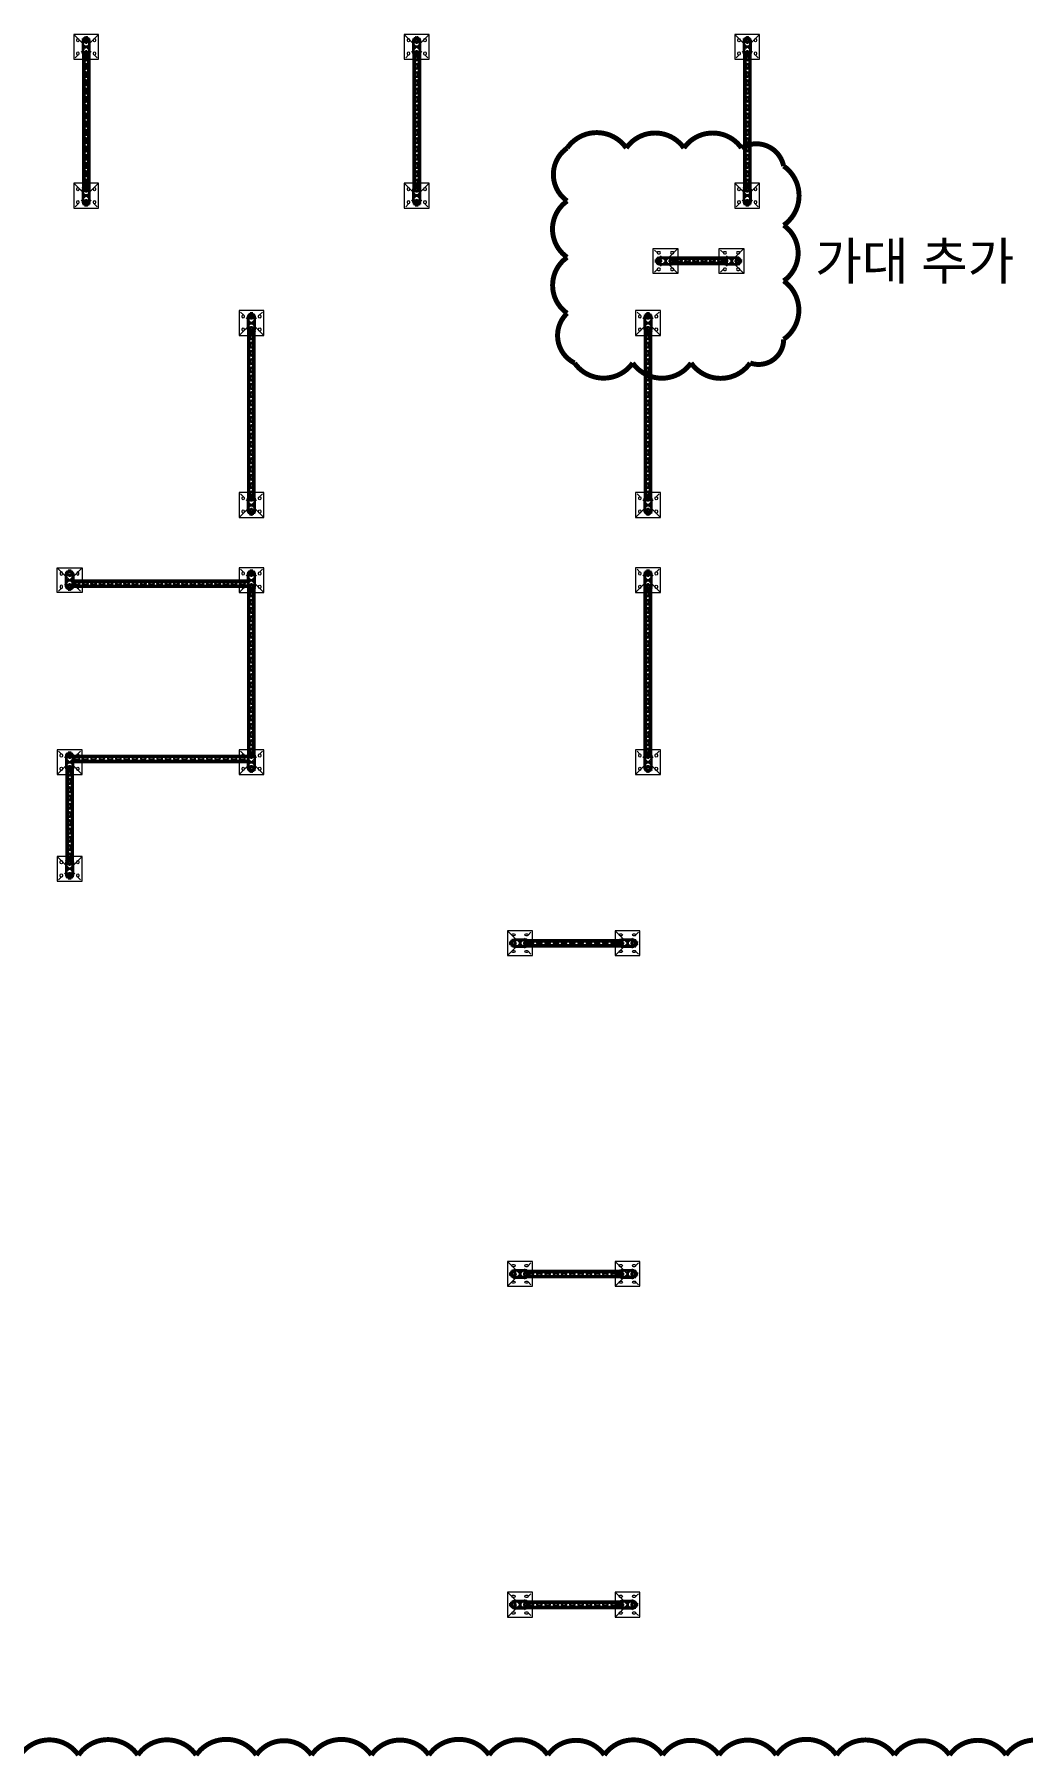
# Model space of a CAD drawing. Header units: millimetres. Extents: x 61566 to 504600, y -69328 to 118800.
# Drawn here: x 397587 to 403566, y 46976 to 57395 of the extents above; entities that cross this region are included whole.
import ezdxf
from ezdxf.enums import TextEntityAlignment as Align

# ---------------------------------------------------------------- set-up
doc = ezdxf.new("R2010")
doc.units = ezdxf.units.MM
doc.header["$LTSCALE"] = 200
doc.linetypes.add('CENTER2', pattern=[1.125, 0.75, -0.125, 0.125, -0.125])
doc.linetypes.add('phl_thick', pattern=[0])
doc.layers.get('DEFPOINTS').update_dxf_attribs({"color": 137})
doc.layers.add('@@P3_P4 환상망 SUPPORT', color=4, linetype='Continuous')
doc.styles.add('SUNJIN', font='malgun.ttf')

# ---------------------------------------------------------------- blocks, each defined once
blk = doc.blocks.new('A$Cd080613a')
at = {"layer": '@@P3_P4 환상망 SUPPORT', "color": 2, "linetype": 'phl_thick'}
for p, q in [((-20, 4.434), (-18.540497, 4.434)), ((-20, 1.034), (-20, 4.434)), ((-20, 1.034), (-18.540497, 1.034)), ((-18.540497, 4.434), (-11.18034, 4.434)), ((-18.540497, 1.034), (-18.540497, 4.434)), ((-18.540497, 1.034), (-11.18034, 1.034)), ((-13.5, 0), (-13.5, 1.034)), ((-13.5, 0), (-8, 0)), ((-11.18034, 4.434), (-10.999621, 4.526016)), ((-11.18034, 1.034), (-11.18034, 4.434)), ((-11.18034, 1.034), (-8.008727, 1.034)), ((-10.999621, 4.526016), (-10.817799, 4.607405)), ((-10.817799, 4.607405), (-10.635521, 4.678167)), ((-10.635521, 4.678167), (-10.453605, 4.738253)), ((-10.5, -10.466), (-10.5, 0)), ((-10.453605, 4.738253), (-10.273729, 4.787376)), ((-10.309559, 6.434007), (10.309559, 6.434007)), ((-10.273729, 4.787376), (-10.096742, 4.825514)), ((-10.096742, 4.825514), (-9.923378, 4.852767)), ((-9.923378, 4.852767), (-9.754732, 4.869109)), ((-9.754732, 4.869109), (-9.592018, 4.874416)), ((-9.43597, 4.869011), (-9.592018, 4.874416)), ((-9.45, 12.285517), (-8.5, 12.834)), ((-9.45, 12.285517), (-9.425949, 12.285517)), ((-9.45, 6.434), (-9.45, 12.285517)), ((-9.286802, 4.852541), (-9.43597, 4.869011)), ((-9.425949, 12.285517), (-9.225178, 12.382765)), ((-9.425949, 6.434), (-9.425949, 12.285517)), ((-9.14507, 4.825103), (-9.286802, 4.852541)), ((-9.225178, 12.382765), (-9.028632, 12.46982)), ((-9.011345, 4.786714), (-9.14507, 4.825103)), ((-9.028632, 12.46982), (-8.835734, 12.547031)), ((-8.886751, 4.737605), (-9.011345, 4.786714)), ((-8.771402, 4.677806), (-8.886751, 4.737605)), ((-8.835734, 12.547031), (-8.645934, 12.614685)), ((-8.66519, 4.60729), (-8.771402, 4.677806)), ((-8.568009, 4.52603), (-8.66519, 4.60729)), ((-8.645934, 12.614685), (-8.458704, 12.673015)), ((-8.479752, 4.434), (-8.568009, 4.52603)), ((-8.5, 12.834), (8.5, 12.834)), ((-8.383024, 4.342905), (-8.479752, 4.434)), ((-8.479752, 4.434), (8.479752, 4.434)), ((-8.458704, 12.673015), (-8.273532, 12.722205)), ((-8.298335, 4.244727), (-8.383024, 4.342905)), ((-8.225616, 4.140826), (-8.298335, 4.244727)), ((-8.273532, 12.722205), (-8.089918, 12.762387)), ((-8.164452, 4.032743), (-8.225616, 4.140826)), ((-8.114311, 3.921798), (-8.164452, 4.032743)), ((-8.073442, 3.805669), (-8.114311, 3.921798)), ((-8.089918, 12.762387), (-7.907369, 12.793645)), ((-8.041426, 3.683749), (-8.073442, 3.805669)), ((-8.018427, 3.556566), (-8.041426, 3.683749)), ((-8.004602, 3.42465), (-8.018427, 3.556566)), ((-8.006255, 0.977988), (-8.008727, 1.034)), ((-8.004136, 0.924002), (-8.006255, 0.977988)), ((-8.000031, 3.288557), (-8.004602, 3.42465)), ((-8.002394, 0.872075), (-8.004136, 0.924002)), ((-8.001102, 0.822352), (-8.002394, 0.872075)), ((-8.000288, 0.774408), (-8.001102, 0.822352)), ((-8, 0.727727), (-8.000288, 0.774408)), ((-8, -0.157176), (-8, 3.288561)), ((-7.997347, 2.169936), (-8, 2.238707)), ((-7.989459, 2.102767), (-7.997347, 2.169936)), ((-7.976272, 2.037446), (-7.989459, 2.102767)), ((-7.957771, 1.974207), (-7.976272, 2.037446)), ((-7.934047, 1.913249), (-7.957771, 1.974207)), ((-7.905217, 1.854768), (-7.934047, 1.913249)), ((-7.907369, 12.793645), (-7.725397, 12.816016)), ((-7.871396, 1.798956), (-7.905217, 1.854768)), ((-7.832213, 1.745381), (-7.871396, 1.798956)), ((-7.78686, 1.693336), (-7.832213, 1.745381)), ((-7.735268, 1.643293), (-7.78686, 1.693336)), ((-7.677382, 1.595741), (-7.735268, 1.643293)), ((-7.725397, 12.816016), (-7.543511, 12.829488)), ((-7.613221, 1.551128), (-7.677382, 1.595741)), ((-7.54299, 1.509804), (-7.613221, 1.551128)), ((-7.543511, 12.829488), (-7.361216, 12.834)), ((-7.466933, 1.472099), (-7.54299, 1.509804)), ((-7.385253, 1.438355), (-7.466933, 1.472099)), ((-7.298238, 1.408783), (-7.385253, 1.438355)), ((-7.17892, 12.829488), (-7.361216, 12.834)), ((-7.206336, 1.383563), (-7.298238, 1.408783)), ((-7.110023, 1.362871), (-7.206336, 1.383563)), ((-6.997035, 12.816016), (-7.17892, 12.829488)), ((-7.009788, 1.34687), (-7.110023, 1.362871)), ((-6.90625, 1.335597), (-7.009788, 1.34687)), ((-6.815063, 12.793645), (-6.997035, 12.816016)), ((-6.800099, 1.329011), (-6.90625, 1.335597)), ((-6.632514, 12.762387), (-6.815063, 12.793645)), ((-6.691977, 1.327135), (-6.800099, 1.329011)), ((-6.691977, 1.327135), (-6.581325, 1.329907)), ((-6.4489, 12.722205), (-6.632514, 12.762387)), ((-6.581325, 1.329907), (-6.467915, 1.337363)), ((-6.467915, 1.337363), (-6.352408, 1.349526)), ((-6.263728, 12.673015), (-6.4489, 12.722205)), ((-6.352408, 1.349526), (-6.235472, 1.366419)), ((-6.076497, 12.614685), (-6.263728, 12.673015)), ((-6.235472, 1.366419), (-6.117777, 1.387979)), ((-6.117777, 1.387979), (-6, 1.414014)), ((-5.886698, 12.547031), (-6.076497, 12.614685)), ((-6, 1.414014), (-5.30323, 1.57262)), ((-6, -1.216), (-6, 1.414014)), ((-5.6938, 12.46982), (-5.886698, 12.547031)), ((-5.497254, 12.382765), (-5.6938, 12.46982)), ((-5.296482, 12.285517), (-5.497254, 12.382765)), ((-5.30323, 1.57262), (-4.617331, 1.711087)), ((-5.296482, 12.285517), (-4.129467, 12.285517)), ((-5.296482, 6.434), (-5.296482, 12.285517)), ((-4.617331, 1.711087), (-3.940787, 1.829986)), ((-4.129467, 12.285517), (-3.727924, 12.382765)), ((-4.129467, 6.434), (-4.129467, 12.285517)), ((-3.940787, 1.829986), (-3.272149, 1.929801)), ((-3.727924, 12.382765), (-3.334832, 12.46982)), ((-3.334832, 12.46982), (-2.949037, 12.547031)), ((-3.272149, 1.929801), (-2.610019, 2.010935)), ((-2.949037, 12.547031), (-2.569437, 12.614685)), ((-2.610019, 2.010935), (-1.953047, 2.07371)), ((-2.569437, 12.614685), (-2.194977, 12.673015)), ((-2.194977, 12.673015), (-1.824632, 12.722205)), ((-1.953047, 2.07371), (-1.299912, 2.118373)), ((-1.824632, 12.722205), (-1.457404, 12.762387)), ((-1.457404, 12.762387), (-1.092307, 12.793645)), ((-1.299912, 2.118373), (-0.649322, 2.145102)), ((-1.092307, 12.793645), (-0.728363, 12.816016)), ((-0.728363, 12.816016), (-0.364591, 12.829488)), ((-0.649322, 2.145102), (0, 2.154)), ((-0.364591, 12.829488), (0, 12.834)), ((0.364591, 12.829488), (0, 12.834)), ((0.649322, 2.145102), (0, 2.154)), ((0.728363, 12.816016), (0.364591, 12.829488)), ((1.299912, 2.118373), (0.649322, 2.145102)), ((1.092307, 12.793645), (0.728363, 12.816016)), ((1.457404, 12.762387), (1.092307, 12.793645)), ((1.953047, 2.07371), (1.299912, 2.118373)), ((1.824632, 12.722205), (1.457404, 12.762387)), ((2.194977, 12.673015), (1.824632, 12.722205)), ((2.610019, 2.010935), (1.953047, 2.07371)), ((2.569437, 12.614685), (2.194977, 12.673015)), ((2.949037, 12.547031), (2.569437, 12.614685)), ((3.272149, 1.929801), (2.610019, 2.010935)), ((3.334832, 12.46982), (2.949037, 12.547031)), ((3.940787, 1.829986), (3.272149, 1.929801)), ((3.727924, 12.382765), (3.334832, 12.46982)), ((4.129467, 12.285517), (3.727924, 12.382765)), ((4.617331, 1.711087), (3.940787, 1.829986)), ((4.129467, 12.285517), (5.296482, 12.285517)), ((4.129467, 6.434), (4.129467, 12.285517)), ((5.30323, 1.57262), (4.617331, 1.711087)), ((5.296482, 12.285517), (5.517089, 12.391922)), ((5.296482, 6.434), (5.296482, 12.285517)), ((6, 1.414014), (5.30323, 1.57262)), ((5.517089, 12.391922), (5.732653, 12.48604)), ((5.732653, 12.48604), (5.943938, 12.568319)), ((5.943938, 12.568319), (6.151669, 12.639125)), ((6.117777, 1.387979), (6, 1.414014)), ((6, -1.216), (6, 1.414014)), ((6.235472, 1.366419), (6.117777, 1.387979)), ((6.151669, 12.639125), (6.356539, 12.698744)), ((6.352408, 1.349526), (6.235472, 1.366419)), ((6.467915, 1.337363), (6.352408, 1.349526)), ((6.356539, 12.698744), (6.559224, 12.747389)), ((6.581325, 1.329907), (6.467915, 1.337363)), ((6.559224, 12.747389), (6.760381, 12.785202)), ((6.691977, 1.327135), (6.581325, 1.329907)), ((6.691977, 1.327135), (6.800099, 1.329011)), ((6.760381, 12.785202), (6.960663, 12.812253)), ((6.800099, 1.329011), (6.90625, 1.335597)), ((6.90625, 1.335597), (7.009788, 1.34687)), ((6.960663, 12.812253), (7.160721, 12.828542)), ((7.009788, 1.34687), (7.110023, 1.362871)), ((7.110023, 1.362871), (7.206336, 1.383563)), ((7.160721, 12.828542), (7.361216, 12.834)), ((7.206336, 1.383563), (7.298238, 1.408783)), ((7.298238, 1.408783), (7.385253, 1.438355)), ((7.583949, 12.827266), (7.361216, 12.834)), ((7.385253, 1.438355), (7.466933, 1.472099)), ((7.466933, 1.472099), (7.54299, 1.509804)), ((7.54299, 1.509804), (7.613221, 1.551128)), ((7.806234, 12.80717), (7.583949, 12.827266)), ((7.613221, 1.551128), (7.677382, 1.595741)), ((7.677382, 1.595741), (7.735268, 1.643293)), ((7.735268, 1.643293), (7.78686, 1.693336)), ((7.78686, 1.693336), (7.832213, 1.745381)), ((8.028974, 12.773795), (7.806234, 12.80717)), ((7.832213, 1.745381), (7.871395, 1.798957)), ((7.871395, 1.798957), (7.905217, 1.854768)), ((7.905217, 1.854768), (7.934047, 1.913249)), ((7.934047, 1.913249), (7.957771, 1.974207)), ((7.957771, 1.974207), (7.976272, 2.037446)), ((7.976272, 2.037446), (7.989459, 2.102767)), ((7.989459, 2.102767), (7.997347, 2.169936)), ((7.997347, 2.169936), (8, 2.238707)), ((8, 3.288561), (8.004602, 3.42465)), ((8, -0.157176), (8, 3.288561)), ((8, 0.727727), (8.000288, 0.774408)), ((8, 0), (13.5, 0)), ((8.000288, 0.774408), (8.001102, 0.822352)), ((8.001102, 0.822352), (8.002394, 0.872075)), ((8.002394, 0.872075), (8.004128, 0.923982)), ((8.004128, 0.923982), (8.006255, 0.977988)), ((8.004602, 3.42465), (8.018427, 3.556566)), ((8.006255, 0.977988), (8.008727, 1.034)), ((8.008727, 1.034), (20, 1.034)), ((8.018427, 3.556566), (8.041426, 3.683749)), ((8.253062, 12.727113), (8.028974, 12.773795)), ((8.041426, 3.683749), (8.073442, 3.805669)), ((8.073442, 3.805669), (8.114311, 3.921798)), ((8.114311, 3.921798), (8.164452, 4.032743)), ((8.164452, 4.032743), (8.225616, 4.140826)), ((8.225616, 4.140826), (8.298335, 4.244727)), ((8.479397, 12.666988), (8.253062, 12.727113)), ((8.298335, 4.244727), (8.383024, 4.342905)), ((8.383024, 4.342905), (8.4798, 4.433966)), ((8.70889, 12.593179), (8.479397, 12.666988)), ((8.479752, 4.434), (8.567993, 4.526015)), ((9.45, 12.285517), (8.5, 12.834)), ((8.567993, 4.526015), (8.665364, 4.607404)), ((8.665364, 4.607404), (8.772082, 4.678167)), ((8.942483, 12.505333), (8.70889, 12.593179)), ((8.772082, 4.678167), (8.888251, 4.738253)), ((8.888251, 4.738253), (9.013275, 4.787375)), ((9.181157, 12.402978), (8.942483, 12.505333)), ((9.013275, 4.787375), (9.146859, 4.825513)), ((9.146859, 4.825513), (9.288848, 4.852767)), ((9.425949, 12.285517), (9.181157, 12.402978)), ((9.288848, 4.852767), (9.438622, 4.869109)), ((9.425949, 12.285517), (9.45, 12.285517)), ((9.425949, 6.434), (9.425949, 12.285517)), ((9.438622, 4.869109), (9.595039, 4.874416)), ((9.45, 6.434), (9.45, 12.285517)), ((9.757758, 4.869011), (9.595039, 4.874416)), ((9.925931, 4.852541), (9.757758, 4.869011)), ((10.099052, 4.825103), (9.925931, 4.852541)), ((10.276366, 4.786714), (10.099052, 4.825103)), ((10.45592, 4.737606), (10.276366, 4.786714)), ((10.63676, 4.677807), (10.45592, 4.737606)), ((10.5, -10.466), (10.5, 0)), ((10.81822, 4.607291), (10.63676, 4.677807)), ((10.999636, 4.526031), (10.81822, 4.607291)), ((11.18034, 4.434), (10.999636, 4.526031)), ((11.18034, 4.434), (18.540497, 4.434)), ((11.18034, 1.034), (11.18034, 4.434)), ((13.5, 0), (13.5, 1.034)), ((18.540497, 4.434), (20, 4.434)), ((18.540497, 1.034), (18.540497, 4.434)), ((20, 1.034), (20, 4.434)), ((-17.5, -10.466), (-6.800735, -10.466)), ((-17.5, -18.466001), (-17.5, -10.466)), ((-17.5, -18.466001), (17.5, -18.466001)), ((-6.800735, -16.249999), (-6.800735, -10.466)), ((-6.800735, -16.249999), (6.800735, -16.249999)), ((-6, -1.216), (6, -1.216)), ((-5, -20.63), (-5, -18.466001)), ((-4.064, -21.565999), (-5, -20.63)), ((-5, -20.63), (5, -20.63)), ((-4.064, -21.565999), (4.064, -21.565999)), ((4.064, -21.565999), (5, -20.63)), ((5, -20.63), (5, -18.466001)), ((6.800735, -10.466), (17.5, -10.466)), ((6.800735, -16.249999), (6.800735, -10.466)), ((14.5, -18.466001), (14.5, -10.466)), ((17.5, -18.466001), (17.5, -10.466))]:
    blk.add_line(p, q, dxfattribs=at)
for centre, start, end in [((-10.309559, -0.066037), 90.0000006357, 136.1868593859), ((10.309559, -0.066037), 43.8131406141, 89.9999993643)]:
    blk.add_arc(centre, 6.500044, start, end, dxfattribs=at)
for centre, start_param, end_param in [((-6, -0.157176), 3.1415926536, 4.7123889763), ((6, -0.157176), 4.7123889844, 6.2831853072)]:
    blk.add_ellipse(centre, major_axis=(2, 0), ratio=0.529412, start_param=start_param, end_param=end_param, dxfattribs=at)
blk = doc.blocks.new('A$Cbd301f87')
at = {"layer": '@@P3_P4 환상망 SUPPORT', "color": 5, "linetype": 'Continuous', "lineweight": 0, "extrusion": (2.22045e-16, 1, -2.22045e-16)}
for p, q in [((-75, 129), (75, 129)), ((-75, -21), (-75, 129)), ((75, 129), (75, -21)), ((-56.5, 97.5), (-56.5, 90.5)), ((-56.5, 17.5), (-56.5, 10.5)), ((-43.5, 90.5), (-43.5, 97.5)), ((-43.5, 10.5), (-43.5, 17.5)), ((-25, 55), (-25, 92)), ((-21, 55), (-25, 55)), ((-25, 16), (-25, 53)), ((-25, 53), (-21, 53)), ((-21, 92), (-21, 55)), ((-21, 53), (-21, 16)), ((-17, 100), (17, 100)), ((17, 96), (-17, 96)), ((-17, 12), (17, 12)), ((17, 8), (-17, 8)), ((21, 55), (21, 92)), ((25, 55), (21, 55)), ((21, 16), (21, 53)), ((21, 53), (25, 53)), ((25, 92), (25, 55)), ((25, 53), (25, 16)), ((43.5, 97.5), (43.5, 90.5)), ((43.5, 17.5), (43.5, 10.5)), ((56.5, 90.5), (56.5, 97.5)), ((56.5, 10.5), (56.5, 17.5)), ((75, -21), (-75, -21))]:
    blk.add_line(p, q, dxfattribs=at)
at = {"layer": '@@P3_P4 환상망 SUPPORT', "color": 10, "linetype": 'CENTER2', "lineweight": 0, "extrusion": (2.22045e-16, 1, -2.22045e-16)}
for p, q in [((-75, 129), (75, -21)), ((75, 129), (-75, -21))]:
    blk.add_line(p, q, dxfattribs=at)
at = {"layer": '@@P3_P4 환상망 SUPPORT', "color": 5, "linetype": 'Continuous', "lineweight": 0, "extrusion": (-4.93038e-32, -2.22045e-16, -1)}
blk.add_circle((15, 18), 4, dxfattribs=at)
at = {"layer": '@@P3_P4 환상망 SUPPORT', "color": 5, "linetype": 'Continuous', "lineweight": 0}
blk.add_circle((15, 90), 4, dxfattribs=at)
for centre, radius, start, end in [((-50, 97.5), 6.5, 0, 180), ((-50, 90.5), 6.5, 180, 0), ((-50, 17.5), 6.5, 0, 180), ((-50, 10.5), 6.5, 180, 0), ((-17, 92), 4, 90, 180), ((-17, 16), 4, 180, 270), ((17, 92), 4, 0, 90), ((17, 16), 4, 270, 0), ((50, 97.5), 6.5, 0, 180), ((50, 90.5), 6.5, 180, 0), ((50, 17.5), 6.5, 0, 180), ((50, 10.5), 6.5, 180, 0)]:
    blk.add_arc(centre, radius, start, end, dxfattribs=at)
at = {"layer": '@@P3_P4 환상망 SUPPORT', "color": 5, "linetype": 'Continuous', "lineweight": 0, "extrusion": (-4.93038e-32, -2.22045e-16, -1)}
for centre, start, end in [((17, 92), 0, 90), ((17, 16), 270, 0), ((-17, 92), 90, 180), ((-17, 16), 180, 270)]:
    blk.add_arc(centre, 8, start, end, dxfattribs=at)
at = {"layer": '@@P3_P4 환상망 SUPPORT', "color": 2, "linetype": 'Continuous', "xscale": -1}
blk.add_blockref('A$Cd080613a', (0, 100), dxfattribs=at)
at = {"layer": '@@P3_P4 환상망 SUPPORT', "color": 2, "linetype": 'Continuous', "rotation": 180}
blk.add_blockref('A$Cd080613a', (0, 8), dxfattribs=at)
blk = doc.blocks.new('A$C5ad7675c')
at = {"layer": '@@P3_P4 환상망 SUPPORT', "linetype": 'phl_thick'}
for p, q in [((-20.5, 31.329156), (-20.5, 36.1)), ((-20.5, 4.099998), (-20.5, 29.670844)), ((-18, 4.099998), (-18, 36.1)), ((-16.4, 2.5), (16.4, 2.5)), ((-15.6, 41), (-15.1, 41)), ((-15.6, 38.5), (-15.1, 38.5)), ((-13.5, 33.5), (-13.5, 36.9)), ((-13.5, 33.5), (-11, 33.5)), ((-11, 33.5), (-11, 36.9)), ((11, 33.5), (11, 36.9)), ((11, 33.5), (13.5, 33.5)), ((13.5, 33.5), (13.5, 36.9)), ((15.1, 41), (15.6, 41)), ((15.1, 38.5), (15.6, 38.5)), ((18, 4.099998), (18, 36.1)), ((20.5, 31.329156), (20.5, 36.1)), ((20.5, 4.099998), (20.5, 29.670844)), ((-20.5, -29.670845), (-20.5, -4.099998)), ((-20.5, -36.099998), (-20.5, -31.329155)), ((-18, -36.099998), (-18, -4.099998)), ((-16.4, -2.5), (16.4, -2.5)), ((-15.6, -38.5), (-15.1, -38.5)), ((-15.6, -41), (-15.1, -41)), ((-13.5, -33.5), (-11, -33.5)), ((-13.5, -36.900002), (-13.5, -33.5)), ((-11, -36.900002), (-11, -33.5)), ((11, -33.5), (13.5, -33.5)), ((11, -36.900002), (11, -33.5)), ((13.5, -36.900002), (13.5, -33.5)), ((15.1, -38.5), (15.6, -38.5)), ((15.1, -41), (15.6, -41)), ((18, -36.099998), (18, -4.099998)), ((20.5, -29.670845), (20.5, -4.099998)), ((20.5, -36.099998), (20.5, -31.329155))]:
    blk.add_line(p, q, dxfattribs=at)
for centre, radius, start, end in [((-19.25, 31.329156), 1.250001, 180, 213.5573073642), ((-15.6, 36.1), 4.9, 89.9999999125, 180), ((-19.25, 29.670844), 1.25, 146.4426896568, 180), ((-16.4, 4.1), 4.1, 180, 270.0000051939), ((-16.4, -4.1), 4.1, 89.9999948061, 180), ((-20.5, 30.5), 0.25, 326.4426865497, 33.5573134503), ((-15.6, 36.1), 2.4, 90.0000095032, 180), ((-16.4, 4.1), 1.6, 180, 270.0000136712), ((-15.1, 36.9), 4.1, 0, 89.9999998633), ((-15.1, 36.9), 1.6, 0, 90.0000136712), ((15.1, 36.9), 4.1, 90.0000001372, 180), ((15.1, 36.9), 1.6, 89.9999863288, 180), ((15.6, 36.1), 4.9, 0, 90.0000000871), ((15.6, 36.1), 2.4, 0, 89.9999904968), ((16.4, 4.1), 1.6, 269.9999863288, 0), ((16.4, 4.1), 4.1, 269.9999948061, 0), ((16.4, -4.1), 4.1, 0, 90.0000051939), ((20.5, 30.5), 0.25, 146.4426865497, 213.5573134503), ((19.25, 31.329156), 1.25, 326.4426896568, 0), ((19.25, 29.670844), 1.250001, 0, 33.5573073642), ((-19.25, -29.670844), 1.250001, 180.0000580064, 213.5573802197), ((-19.25, -31.329156), 1.25, 146.4426168014, 180), ((-15.6, -36.1), 4.9, 180, 269.9999956273), ((-20.5, -30.5), 0.25, 326.443050827, 33.556949173), ((-16.4, -4.1), 1.6, 89.9999863288, 180), ((-15.6, -36.1), 2.4, 180, 269.9999904968), ((-15.1, -36.9), 1.6, 269.9999863288, 0), ((-15.1, -36.9), 4.1, 269.9999948061, 0), ((15.1, -36.9), 4.1, 180, 270.0000051939), ((15.1, -36.9), 1.6, 180, 270.0000136712), ((15.6, -36.1), 2.4, 270.0000095032, 0), ((15.6, -36.1), 4.9, 270.0000043727, 0), ((16.4, -4.1), 1.6, 0, 90.0000136712), ((20.5, -30.5), 0.25, 146.443050827, 213.556949173), ((19.25, -29.670844), 1.25, 326.4426168014, 0), ((19.25, -31.329156), 1.250001, 0.0000580064, 33.5573802197)]:
    blk.add_arc(centre, radius, start, end, dxfattribs=at)
blk = doc.blocks.new('*U3922')
at = {"layer": '@@P3_P4 환상망 SUPPORT', "linetype": 'phl_thick'}
for p, q in [((-20.5, 0), (-20.5, 1016)), ((-15.6, 0), (-15.6, 1016)), ((-15.1, 0), (-15.1, 1016)), ((-11, 0), (-11, 1016)), ((-7, 967), (-7, 983)), ((7, 967), (7, 983)), ((11, 0), (11, 1016)), ((15.1, 0), (15.1, 1016)), ((15.6, 0), (15.6, 1016)), ((20.5, 0), (20.5, 1016)), ((-7, 917), (-7, 933)), ((-7, 867), (-7, 883)), ((7, 917), (7, 933)), ((7, 867), (7, 883)), ((-7, 817), (-7, 833)), ((-7, 767), (-7, 783)), ((-7, 717), (-7, 733)), ((7, 817), (7, 833)), ((7, 767), (7, 783)), ((7, 717), (7, 733)), ((-7, 667), (-7, 683)), ((-7, 617), (-7, 633)), ((7, 667), (7, 683)), ((7, 617), (7, 633)), ((-7, 567), (-7, 583)), ((-7, 517), (-7, 533)), ((7, 567), (7, 583)), ((7, 517), (7, 533)), ((-7, 467), (-7, 483)), ((-7, 417), (-7, 433)), ((7, 467), (7, 483)), ((7, 417), (7, 433)), ((-7, 367), (-7, 383)), ((-7, 317), (-7, 333)), ((7, 367), (7, 383)), ((7, 317), (7, 333)), ((-7, 267), (-7, 283)), ((-7, 217), (-7, 233)), ((7, 267), (7, 283)), ((7, 217), (7, 233)), ((-7, 167), (-7, 183)), ((-7, 117), (-7, 133)), ((7, 167), (7, 183)), ((7, 117), (7, 133)), ((-7, 67), (-7, 83)), ((-7, 17), (-7, 33)), ((7, 67), (7, 83)), ((7, 17), (7, 33))]:
    blk.add_line(p, q, dxfattribs=at)
at = {"layer": '@@P3_P4 환상망 SUPPORT', "linetype": 'Continuous'}
for p, q in [((-20.5, 1016), (20.5, 1016)), ((-20.5, 0), (20.5, 0))]:
    blk.add_line(p, q, dxfattribs=at)
at = {"layer": '@@P3_P4 환상망 SUPPORT', "linetype": 'phl_thick'}
for centre, start, end in [((0, 983.000037), 0.0003062585, 180.0003062585), ((0, 966.999963), 180.0003062585, 0.0003062585), ((0, 933.000037), 0.0003062585, 180.0003062585), ((0, 916.999963), 180.0003062585, 0.0003062585), ((0, 883.000037), 0.0003062585, 180.0003062585), ((0, 866.999963), 180.0003062585, 0.0003062585), ((0, 833.000037), 0.0003062585, 180.0003062585), ((0, 816.999963), 180.0003062585, 0.0003062585), ((0, 783.000037), 0.0003062585, 180.0003062585), ((0, 766.999963), 180.0003062585, 0.0003062585), ((0, 733.000037), 0.0003062585, 180.0003062585), ((0, 716.999963), 180.0003062585, 0.0003062585), ((0, 683.000037), 0.0003062585, 180.0003062585), ((0, 666.999963), 180.0003062585, 0.0003062585), ((0, 633.000037), 0.0003062585, 180.0003062585), ((0, 616.999963), 180.0003062585, 0.0003062585), ((0, 583.000037), 0.0003062585, 180.0003062585), ((0, 566.999963), 180.0003062585, 0.0003062585), ((0, 533.000037), 0.0003062585, 180.0003062585), ((0, 516.999963), 180.0003062585, 0.0003062585), ((0, 483.000037), 0.0003062585, 180.0003062585), ((0, 466.999963), 180.0003062585, 0.0003062585), ((0, 433.000037), 0.0003062585, 180.0003062585), ((0, 416.999963), 180.0003062585, 0.0003062585), ((0, 383.000037), 0.0003062585, 180.0003062585), ((0, 366.999963), 180.0003062585, 0.0003062585), ((0, 333.000037), 0.0003062585, 180.0003062585), ((0, 316.999963), 180.0003062585, 0.0003062585), ((0, 283.000037), 0.0003062585, 180.0003062585), ((0, 266.999963), 180.0003062585, 0.0003062585), ((0, 233.000037), 0.0003062585, 180.0003062585), ((0, 216.999963), 180.0003062585, 0.0003062585), ((0, 183.000037), 0.0003062585, 180.0003062585), ((0, 166.999963), 180.0003062585, 0.0003062585), ((0, 133.000037), 0.0003062585, 180.0003062585), ((0, 116.999963), 180.0003062585, 0.0003062585), ((0, 83.000037), 0.0003062585, 180.0003062585), ((0, 66.999963), 180.0003062585, 0.0003062585), ((0, 33.000037), 0.0003062585, 180.0003062585), ((0, 16.999963), 180.0003062585, 0.0003062585)]:
    blk.add_arc(centre, 7, start, end, dxfattribs=at)
blk = doc.blocks.new('*U3929')
at = {"layer": '@@P3_P4 환상망 SUPPORT', "linetype": 'phl_thick'}
for p, q in [((-20.5, 0), (-20.5, 816)), ((-15.6, 0), (-15.6, 816)), ((-15.1, 0), (-15.1, 816)), ((-11, 0), (-11, 816)), ((-7, 767), (-7, 783)), ((-7, 717), (-7, 733)), ((7, 767), (7, 783)), ((7, 717), (7, 733)), ((11, 0), (11, 816)), ((15.1, 0), (15.1, 816)), ((15.6, 0), (15.6, 816)), ((20.5, 0), (20.5, 816)), ((-7, 667), (-7, 683)), ((-7, 617), (-7, 633)), ((7, 667), (7, 683)), ((7, 617), (7, 633)), ((-7, 567), (-7, 583)), ((-7, 517), (-7, 533)), ((7, 567), (7, 583)), ((7, 517), (7, 533)), ((-7, 467), (-7, 483)), ((-7, 417), (-7, 433)), ((7, 467), (7, 483)), ((7, 417), (7, 433)), ((-7, 367), (-7, 383)), ((-7, 317), (-7, 333)), ((7, 367), (7, 383)), ((7, 317), (7, 333)), ((-7, 267), (-7, 283)), ((-7, 217), (-7, 233)), ((7, 267), (7, 283)), ((7, 217), (7, 233)), ((-7, 167), (-7, 183)), ((-7, 117), (-7, 133)), ((7, 167), (7, 183)), ((7, 117), (7, 133)), ((-7, 67), (-7, 83)), ((-7, 17), (-7, 33)), ((7, 67), (7, 83)), ((7, 17), (7, 33))]:
    blk.add_line(p, q, dxfattribs=at)
at = {"layer": '@@P3_P4 환상망 SUPPORT', "linetype": 'Continuous'}
for p, q in [((-20.5, 816), (20.5, 816)), ((-20.5, 0), (20.5, 0))]:
    blk.add_line(p, q, dxfattribs=at)
at = {"layer": '@@P3_P4 환상망 SUPPORT', "linetype": 'phl_thick'}
for centre, start, end in [((0, 783.000037), 0.0003062585, 180.0003062585), ((0, 766.999963), 180.0003062585, 0.0003062585), ((0, 733.000037), 0.0003062585, 180.0003062585), ((0, 716.999963), 180.0003062585, 0.0003062585), ((0, 683.000037), 0.0003062585, 180.0003062585), ((0, 666.999963), 180.0003062585, 0.0003062585), ((0, 633.000037), 0.0003062585, 180.0003062585), ((0, 616.999963), 180.0003062585, 0.0003062585), ((0, 583.000037), 0.0003062585, 180.0003062585), ((0, 566.999963), 180.0003062585, 0.0003062585), ((0, 533.000037), 0.0003062585, 180.0003062585), ((0, 516.999963), 180.0003062585, 0.0003062585), ((0, 483.000037), 0.0003062585, 180.0003062585), ((0, 466.999963), 180.0003062585, 0.0003062585), ((0, 433.000037), 0.0003062585, 180.0003062585), ((0, 416.999963), 180.0003062585, 0.0003062585), ((0, 383.000037), 0.0003062585, 180.0003062585), ((0, 366.999963), 180.0003062585, 0.0003062585), ((0, 333.000037), 0.0003062585, 180.0003062585), ((0, 316.999963), 180.0003062585, 0.0003062585), ((0, 283.000037), 0.0003062585, 180.0003062585), ((0, 266.999963), 180.0003062585, 0.0003062585), ((0, 233.000037), 0.0003062585, 180.0003062585), ((0, 216.999963), 180.0003062585, 0.0003062585), ((0, 183.000037), 0.0003062585, 180.0003062585), ((0, 166.999963), 180.0003062585, 0.0003062585), ((0, 133.000037), 0.0003062585, 180.0003062585), ((0, 116.999963), 180.0003062585, 0.0003062585), ((0, 83.000037), 0.0003062585, 180.0003062585), ((0, 66.999963), 180.0003062585, 0.0003062585), ((0, 33.000037), 0.0003062585, 180.0003062585), ((0, 16.999963), 180.0003062585, 0.0003062585)]:
    blk.add_arc(centre, 7, start, end, dxfattribs=at)
blk = doc.blocks.new('*U3937')
at = {"layer": '@@P3_P4 환상망 SUPPORT', "linetype": 'phl_thick'}
for p, q in [((-20.5, 0), (-20.5, 566)), ((-15.6, 0), (-15.6, 566)), ((-15.1, 0), (-15.1, 566)), ((-11, 0), (-11, 566)), ((-7, 517), (-7, 533)), ((7, 517), (7, 533)), ((11, 0), (11, 566)), ((15.1, 0), (15.1, 566)), ((15.6, 0), (15.6, 566)), ((20.5, 0), (20.5, 566)), ((-7, 467), (-7, 483)), ((-7, 417), (-7, 433)), ((7, 467), (7, 483)), ((7, 417), (7, 433)), ((-7, 367), (-7, 383)), ((-7, 317), (-7, 333)), ((7, 367), (7, 383)), ((7, 317), (7, 333)), ((-7, 267), (-7, 283)), ((-7, 217), (-7, 233)), ((7, 267), (7, 283)), ((7, 217), (7, 233)), ((-7, 167), (-7, 183)), ((-7, 117), (-7, 133)), ((7, 167), (7, 183)), ((7, 117), (7, 133)), ((-7, 67), (-7, 83)), ((-7, 17), (-7, 33)), ((7, 67), (7, 83)), ((7, 17), (7, 33))]:
    blk.add_line(p, q, dxfattribs=at)
at = {"layer": '@@P3_P4 환상망 SUPPORT', "linetype": 'Continuous'}
for p, q in [((-20.5, 566), (20.5, 566)), ((-20.5, 0), (20.5, 0))]:
    blk.add_line(p, q, dxfattribs=at)
at = {"layer": '@@P3_P4 환상망 SUPPORT', "linetype": 'phl_thick'}
for centre, start, end in [((0, 533.000037), 0.0003062585, 180.0003062585), ((0, 516.999963), 180.0003062585, 0.0003062585), ((0, 483.000037), 0.0003062585, 180.0003062585), ((0, 466.999963), 180.0003062585, 0.0003062585), ((0, 433.000037), 0.0003062585, 180.0003062585), ((0, 416.999963), 180.0003062585, 0.0003062585), ((0, 383.000037), 0.0003062585, 180.0003062585), ((0, 366.999963), 180.0003062585, 0.0003062585), ((0, 333.000037), 0.0003062585, 180.0003062585), ((0, 316.999963), 180.0003062585, 0.0003062585), ((0, 283.000037), 0.0003062585, 180.0003062585), ((0, 266.999963), 180.0003062585, 0.0003062585), ((0, 233.000037), 0.0003062585, 180.0003062585), ((0, 216.999963), 180.0003062585, 0.0003062585), ((0, 183.000037), 0.0003062585, 180.0003062585), ((0, 166.999963), 180.0003062585, 0.0003062585), ((0, 133.000037), 0.0003062585, 180.0003062585), ((0, 116.999963), 180.0003062585, 0.0003062585), ((0, 83.000037), 0.0003062585, 180.0003062585), ((0, 66.999963), 180.0003062585, 0.0003062585), ((0, 33.000037), 0.0003062585, 180.0003062585), ((0, 16.999963), 180.0003062585, 0.0003062585)]:
    blk.add_arc(centre, 7, start, end, dxfattribs=at)
blk = doc.blocks.new('*U3938')
at = {"layer": '@@P3_P4 환상망 SUPPORT', "linetype": 'phl_thick'}
for p, q in [((-20.5, 0), (-20.5, 566)), ((-15.6, 0), (-15.6, 566)), ((-15.1, 0), (-15.1, 566)), ((-11, 0), (-11, 566)), ((-7, 517), (-7, 533)), ((7, 517), (7, 533)), ((11, 0), (11, 566)), ((15.1, 0), (15.1, 566)), ((15.6, 0), (15.6, 566)), ((20.5, 0), (20.5, 566)), ((-7, 467), (-7, 483)), ((-7, 417), (-7, 433)), ((7, 467), (7, 483)), ((7, 417), (7, 433)), ((-7, 367), (-7, 383)), ((-7, 317), (-7, 333)), ((7, 367), (7, 383)), ((7, 317), (7, 333)), ((-7, 267), (-7, 283)), ((-7, 217), (-7, 233)), ((7, 267), (7, 283)), ((7, 217), (7, 233)), ((-7, 167), (-7, 183)), ((-7, 117), (-7, 133)), ((7, 167), (7, 183)), ((7, 117), (7, 133)), ((-7, 67), (-7, 83)), ((-7, 17), (-7, 33)), ((7, 67), (7, 83)), ((7, 17), (7, 33))]:
    blk.add_line(p, q, dxfattribs=at)
at = {"layer": '@@P3_P4 환상망 SUPPORT', "linetype": 'Continuous'}
for p, q in [((-20.5, 566), (20.5, 566)), ((-20.5, 0), (20.5, 0))]:
    blk.add_line(p, q, dxfattribs=at)
at = {"layer": '@@P3_P4 환상망 SUPPORT', "linetype": 'phl_thick'}
for centre, start, end in [((0, 533.000037), 0.0003062585, 180.0003062585), ((0, 516.999963), 180.0003062585, 0.0003062585), ((0, 483.000037), 0.0003062585, 180.0003062585), ((0, 466.999963), 180.0003062585, 0.0003062585), ((0, 433.000037), 0.0003062585, 180.0003062585), ((0, 416.999963), 180.0003062585, 0.0003062585), ((0, 383.000037), 0.0003062585, 180.0003062585), ((0, 366.999963), 180.0003062585, 0.0003062585), ((0, 333.000037), 0.0003062585, 180.0003062585), ((0, 316.999963), 180.0003062585, 0.0003062585), ((0, 283.000037), 0.0003062585, 180.0003062585), ((0, 266.999963), 180.0003062585, 0.0003062585), ((0, 233.000037), 0.0003062585, 180.0003062585), ((0, 216.999963), 180.0003062585, 0.0003062585), ((0, 183.000037), 0.0003062585, 180.0003062585), ((0, 166.999963), 180.0003062585, 0.0003062585), ((0, 133.000037), 0.0003062585, 180.0003062585), ((0, 116.999963), 180.0003062585, 0.0003062585), ((0, 83.000037), 0.0003062585, 180.0003062585), ((0, 66.999963), 180.0003062585, 0.0003062585), ((0, 33.000037), 0.0003062585, 180.0003062585), ((0, 16.999963), 180.0003062585, 0.0003062585)]:
    blk.add_arc(centre, 7, start, end, dxfattribs=at)
blk = doc.blocks.new('*U3939')
at = {"layer": '@@P3_P4 환상망 SUPPORT', "linetype": 'phl_thick'}
for p, q in [((-20.5, 0), (-20.5, 566)), ((-15.6, 0), (-15.6, 566)), ((-15.1, 0), (-15.1, 566)), ((-11, 0), (-11, 566)), ((-7, 517), (-7, 533)), ((7, 517), (7, 533)), ((11, 0), (11, 566)), ((15.1, 0), (15.1, 566)), ((15.6, 0), (15.6, 566)), ((20.5, 0), (20.5, 566)), ((-7, 467), (-7, 483)), ((-7, 417), (-7, 433)), ((7, 467), (7, 483)), ((7, 417), (7, 433)), ((-7, 367), (-7, 383)), ((-7, 317), (-7, 333)), ((7, 367), (7, 383)), ((7, 317), (7, 333)), ((-7, 267), (-7, 283)), ((-7, 217), (-7, 233)), ((7, 267), (7, 283)), ((7, 217), (7, 233)), ((-7, 167), (-7, 183)), ((-7, 117), (-7, 133)), ((7, 167), (7, 183)), ((7, 117), (7, 133)), ((-7, 67), (-7, 83)), ((-7, 17), (-7, 33)), ((7, 67), (7, 83)), ((7, 17), (7, 33))]:
    blk.add_line(p, q, dxfattribs=at)
at = {"layer": '@@P3_P4 환상망 SUPPORT', "linetype": 'Continuous'}
for p, q in [((-20.5, 566), (20.5, 566)), ((-20.5, 0), (20.5, 0))]:
    blk.add_line(p, q, dxfattribs=at)
at = {"layer": '@@P3_P4 환상망 SUPPORT', "linetype": 'phl_thick'}
for centre, start, end in [((0, 533.000037), 0.0003062585, 180.0003062585), ((0, 516.999963), 180.0003062585, 0.0003062585), ((0, 483.000037), 0.0003062585, 180.0003062585), ((0, 466.999963), 180.0003062585, 0.0003062585), ((0, 433.000037), 0.0003062585, 180.0003062585), ((0, 416.999963), 180.0003062585, 0.0003062585), ((0, 383.000037), 0.0003062585, 180.0003062585), ((0, 366.999963), 180.0003062585, 0.0003062585), ((0, 333.000037), 0.0003062585, 180.0003062585), ((0, 316.999963), 180.0003062585, 0.0003062585), ((0, 283.000037), 0.0003062585, 180.0003062585), ((0, 266.999963), 180.0003062585, 0.0003062585), ((0, 233.000037), 0.0003062585, 180.0003062585), ((0, 216.999963), 180.0003062585, 0.0003062585), ((0, 183.000037), 0.0003062585, 180.0003062585), ((0, 166.999963), 180.0003062585, 0.0003062585), ((0, 133.000037), 0.0003062585, 180.0003062585), ((0, 116.999963), 180.0003062585, 0.0003062585), ((0, 83.000037), 0.0003062585, 180.0003062585), ((0, 66.999963), 180.0003062585, 0.0003062585), ((0, 33.000037), 0.0003062585, 180.0003062585), ((0, 16.999963), 180.0003062585, 0.0003062585)]:
    blk.add_arc(centre, 7, start, end, dxfattribs=at)
blk = doc.blocks.new('*U3961')
at = {"layer": '@@P3_P4 환상망 SUPPORT', "linetype": 'phl_thick'}
for p, q in [((-20, 0), (-20, 561)), ((-16, 0), (-16, 561)), ((-15, 0), (-15, 561)), ((-11, 0), (-11, 561)), ((-7, 517), (-7, 533)), ((7, 517), (7, 533)), ((11, 0), (11, 561)), ((15, 0), (15, 561)), ((16, 0), (16, 561)), ((20, 0), (20, 561)), ((-7, 467), (-7, 483)), ((-7, 417), (-7, 433)), ((7, 467), (7, 483)), ((7, 417), (7, 433)), ((-7, 367), (-7, 383)), ((-7, 317), (-7, 333)), ((7, 367), (7, 383)), ((7, 317), (7, 333)), ((-7, 267), (-7, 283)), ((-7, 217), (-7, 233)), ((7, 267), (7, 283)), ((7, 217), (7, 233)), ((-7, 167), (-7, 183)), ((-7, 117), (-7, 133)), ((7, 167), (7, 183)), ((7, 117), (7, 133)), ((-7, 67), (-7, 83)), ((-7, 17), (-7, 33)), ((7, 67), (7, 83)), ((7, 17), (7, 33))]:
    blk.add_line(p, q, dxfattribs=at)
at = {"layer": '@@P3_P4 환상망 SUPPORT', "linetype": 'Continuous'}
for p, q in [((-20, 561), (20, 561)), ((-20, 0), (20, 0))]:
    blk.add_line(p, q, dxfattribs=at)
at = {"layer": '@@P3_P4 환상망 SUPPORT', "linetype": 'phl_thick'}
for centre, start, end in [((0, 533), 0.0003, 180.0003), ((0, 517), 180.0003, 0.0003), ((0, 483), 0.0003, 180.0003), ((0, 467), 180.0003, 0.0003), ((0, 433), 0.0003, 180.0003), ((0, 417), 180.0003, 0.0003), ((0, 383), 0.0003, 180.0003), ((0, 367), 180.0003, 0.0003), ((0, 333), 0.0003, 180.0003), ((0, 317), 180.0003, 0.0003), ((0, 283), 0.0003, 180.0003), ((0, 267), 180.0003, 0.0003), ((0, 233), 0.0003, 180.0003), ((0, 217), 180.0003, 0.0003), ((0, 183), 0.0003, 180.0003), ((0, 167), 180.0003, 0.0003), ((0, 133), 0.0003, 180.0003), ((0, 117), 180.0003, 0.0003), ((0, 83), 0.0003, 180.0003), ((0, 67), 180.0003, 0.0003), ((0, 33), 0.0003, 180.0003), ((0, 17), 180.0003, 0.0003)]:
    blk.add_arc(centre, 7, start, end, dxfattribs=at)
blk = doc.blocks.new('*U3963')
at = {"layer": '@@P3_P4 환상망 SUPPORT', "linetype": 'phl_thick'}
for p, q in [((-20, 0), (-20, 1058)), ((-16, 0), (-16, 1058)), ((-15, 0), (-15, 1058)), ((-11, 0), (-11, 1058)), ((11, 0), (11, 1058)), ((15, 0), (15, 1058)), ((16, 0), (16, 1058)), ((20, 0), (20, 1058)), ((-7, 1017), (-7, 1033)), ((-7, 967), (-7, 983)), ((7, 1017), (7, 1033)), ((7, 967), (7, 983)), ((-7, 917), (-7, 933)), ((-7, 867), (-7, 883)), ((7, 917), (7, 933)), ((7, 867), (7, 883)), ((-7, 817), (-7, 833)), ((-7, 767), (-7, 783)), ((-7, 717), (-7, 733)), ((7, 817), (7, 833)), ((7, 767), (7, 783)), ((7, 717), (7, 733)), ((-7, 667), (-7, 683)), ((-7, 617), (-7, 633)), ((7, 667), (7, 683)), ((7, 617), (7, 633)), ((-7, 567), (-7, 583)), ((-7, 517), (-7, 533)), ((7, 567), (7, 583)), ((7, 517), (7, 533)), ((-7, 467), (-7, 483)), ((-7, 417), (-7, 433)), ((7, 467), (7, 483)), ((7, 417), (7, 433)), ((-7, 367), (-7, 383)), ((-7, 317), (-7, 333)), ((7, 367), (7, 383)), ((7, 317), (7, 333)), ((-7, 267), (-7, 283)), ((-7, 217), (-7, 233)), ((7, 267), (7, 283)), ((7, 217), (7, 233)), ((-7, 167), (-7, 183)), ((-7, 117), (-7, 133)), ((7, 167), (7, 183)), ((7, 117), (7, 133)), ((-7, 67), (-7, 83)), ((-7, 17), (-7, 33)), ((7, 67), (7, 83)), ((7, 17), (7, 33))]:
    blk.add_line(p, q, dxfattribs=at)
at = {"layer": '@@P3_P4 환상망 SUPPORT', "linetype": 'Continuous'}
for p, q in [((-20, 1058), (20, 1058)), ((-20, 0), (20, 0))]:
    blk.add_line(p, q, dxfattribs=at)
at = {"layer": '@@P3_P4 환상망 SUPPORT', "linetype": 'phl_thick'}
for centre, start, end in [((0, 1033), 0.0003, 180.0003), ((0, 1017), 180.0003, 0.0003), ((0, 983), 0.0003, 180.0003), ((0, 967), 180.0003, 0.0003), ((0, 933), 0.0003, 180.0003), ((0, 917), 180.0003, 0.0003), ((0, 883), 0.0003, 180.0003), ((0, 867), 180.0003, 0.0003), ((0, 833), 0.0003, 180.0003), ((0, 817), 180.0003, 0.0003), ((0, 783), 0.0003, 180.0003), ((0, 767), 180.0003, 0.0003), ((0, 733), 0.0003, 180.0003), ((0, 717), 180.0003, 0.0003), ((0, 683), 0.0003, 180.0003), ((0, 667), 180.0003, 0.0003), ((0, 633), 0.0003, 180.0003), ((0, 617), 180.0003, 0.0003), ((0, 583), 0.0003, 180.0003), ((0, 567), 180.0003, 0.0003), ((0, 533), 0.0003, 180.0003), ((0, 517), 180.0003, 0.0003), ((0, 483), 0.0003, 180.0003), ((0, 467), 180.0003, 0.0003), ((0, 433), 0.0003, 180.0003), ((0, 417), 180.0003, 0.0003), ((0, 383), 0.0003, 180.0003), ((0, 367), 180.0003, 0.0003), ((0, 333), 0.0003, 180.0003), ((0, 317), 180.0003, 0.0003), ((0, 283), 0.0003, 180.0003), ((0, 267), 180.0003, 0.0003), ((0, 233), 0.0003, 180.0003), ((0, 217), 180.0003, 0.0003), ((0, 183), 0.0003, 180.0003), ((0, 167), 180.0003, 0.0003), ((0, 133), 0.0003, 180.0003), ((0, 117), 180.0003, 0.0003), ((0, 83), 0.0003, 180.0003), ((0, 67), 180.0003, 0.0003), ((0, 33), 0.0003, 180.0003), ((0, 17), 180.0003, 0.0003)]:
    blk.add_arc(centre, 7, start, end, dxfattribs=at)
blk = doc.blocks.new('*U3921')
at = {"layer": '@@P3_P4 환상망 SUPPORT', "linetype": 'phl_thick'}
for p, q in [((-20.5, 0), (-20.5, 316)), ((-15.6, 0), (-15.6, 316)), ((-15.1, 0), (-15.1, 316)), ((-11, 0), (-11, 316)), ((11, 0), (11, 316)), ((15.1, 0), (15.1, 316)), ((15.6, 0), (15.6, 316)), ((20.5, 0), (20.5, 316)), ((-7, 267), (-7, 283)), ((-7, 217), (-7, 233)), ((7, 267), (7, 283)), ((7, 217), (7, 233)), ((-7, 167), (-7, 183)), ((-7, 117), (-7, 133)), ((7, 167), (7, 183)), ((7, 117), (7, 133)), ((-7, 67), (-7, 83)), ((-7, 17), (-7, 33)), ((7, 67), (7, 83)), ((7, 17), (7, 33))]:
    blk.add_line(p, q, dxfattribs=at)
at = {"layer": '@@P3_P4 환상망 SUPPORT', "linetype": 'Continuous'}
for p, q in [((-20.5, 316), (20.5, 316)), ((-20.5, 0), (20.5, 0))]:
    blk.add_line(p, q, dxfattribs=at)
at = {"layer": '@@P3_P4 환상망 SUPPORT', "linetype": 'phl_thick'}
for centre, start, end in [((0, 283.000037), 0.0003062585, 180.0003062585), ((0, 266.999963), 180.0003062585, 0.0003062585), ((0, 233.000037), 0.0003062585, 180.0003062585), ((0, 216.999963), 180.0003062585, 0.0003062585), ((0, 183.000037), 0.0003062585, 180.0003062585), ((0, 166.999963), 180.0003062585, 0.0003062585), ((0, 133.000037), 0.0003062585, 180.0003062585), ((0, 116.999963), 180.0003062585, 0.0003062585), ((0, 83.000037), 0.0003062585, 180.0003062585), ((0, 66.999963), 180.0003062585, 0.0003062585), ((0, 33.000037), 0.0003062585, 180.0003062585), ((0, 16.999963), 180.0003062585, 0.0003062585)]:
    blk.add_arc(centre, 7, start, end, dxfattribs=at)

msp = doc.modelspace()

# ---------------------------------------------------------------- linework, layer by layer
at = {"layer": 'DEFPOINTS', "color": 6, "const_width": 30}
msp.add_lwpolyline([(401168, 56708.4, -0.5206), (401516.7, 56708.4, -0.5206), (401865.1, 56708.4, -0.5206), (402120.3, 56599.3, -0.5206), (402120.3, 56241.5, -0.5206), (402120.3, 55904.7, -0.5206), (402120.3, 55551.7, -0.5206), (401917.6, 55408.4, -0.5206), (401560.2, 55408.4, -0.5206), (401206.9, 55408.4, -0.5206), (400854.9, 55408.4, -0.5206), (400810.3, 55709.1, -0.5206), (400810.3, 56047.4, -0.5206), (400810.3, 56388.1, -0.5206), (400810.3, 56708.4, -0.5206)], format="xyb", close=True, dxfattribs=at)
at = {"layer": 'DEFPOINTS', "color": 1, "const_width": 30}
msp.add_lwpolyline([(403812.1, 46990.6, 0.5206), (403465.8, 46990.6, 0.5206), (403124, 46990.6, 0.5206), (402790.5, 46990.6, 0.5206), (402439.9, 46990.6, 0.5206), (402075.3, 46990.6, 0.5206), (401728.9, 46990.6, 0.5206), (401387.7, 46990.6, 0.5206), (401035.2, 46990.6, 0.5206), (400693.5, 46990.6, 0.5206), (400337.7, 46990.6, 0.5206), (399973.4, 46990.6, 0.5206), (399625.8, 46990.6, 0.5206), (399263.3, 46990.6, 0.5206), (398929.7, 46990.6, 0.5206), (398565.6, 46990.6, 0.5206), (398212.5, 46990.6, 0.5206), (397853.4, 46990.6, 0.5206), (397501.2, 46990.6, 0.5206)], format="xyb", dxfattribs=at)

# ---------------------------------------------------------------- block references
at = {"layer": '@@P3_P4 환상망 SUPPORT', "linetype": 'Continuous', "xscale": -1}
for name, p, rotation in [('A$Cbd301f87', (397900, 57266), 359.9999999999998), ('A$C5ad7675c', (397900, 57320), 359.9999999999998), ('A$Cbd301f87', (399900, 57266), 359.9999999999998), ('A$C5ad7675c', (399900, 57320), 359.9999999999998), ('A$Cbd301f87', (401900, 57266), 359.9999999999998), ('A$C5ad7675c', (401900, 57320), 359.9999999999998), ('A$Cbd301f87', (397900, 56366), 359.9999999999998), ('A$Cbd301f87', (399900, 56366), 359.9999999999998), ('A$Cbd301f87', (401900, 56366), 359.9999999999998), ('A$C5ad7675c', (397900, 56420), 359.9999999999998), ('A$C5ad7675c', (399900, 56420), 359.9999999999998), ('A$C5ad7675c', (401900, 56420), 359.9999999999998), ('*U3921', (401763.3, 56025), 90), ('A$Cbd301f87', (398899.8, 55704), 179.9999999999999), ('A$C5ad7675c', (398899.8, 55650), 179.9999999999999), ('A$Cbd301f87', (401299.8, 55704), 179.9999999999999), ('A$C5ad7675c', (401299.8, 55650), 179.9999999999999), ('A$Cbd301f87', (398899.8, 54604), 179.9999999999999), ('A$Cbd301f87', (401299.8, 54604), 179.9999999999999), ('A$C5ad7675c', (398899.8, 54550), 179.9999999999999), ('A$C5ad7675c', (401299.8, 54550), 179.9999999999999), ('*U3963', (397820.3, 54074.5), 270), ('A$Cbd301f87', (398899.8, 54149), 179.9999999999999), ('A$C5ad7675c', (398899.8, 54095), 179.9999999999999), ('A$Cbd301f87', (401299.7, 54149), 179.9999999999999), ('A$C5ad7675c', (401299.7, 54095), 179.9999999999999), ('A$Cbd301f87', (397799.8, 53049), 179.9999999999999), ('A$C5ad7675c', (397799.8, 52995), 179.9999999999999), ('A$Cbd301f87', (398899.8, 53049), 179.9999999999999), ('A$C5ad7675c', (398899.8, 52995), 179.9999999999999), ('A$Cbd301f87', (401299.7, 53049), 179.9999999999999), ('A$C5ad7675c', (401299.7, 52995), 179.9999999999999), ('A$Cbd301f87', (397799.8, 52296), 359.9999999999998), ('A$C5ad7675c', (397799.8, 52350), 359.9999999999998), ('A$Cbd301f87', (400579, 51900), 89.99999999999977), ('A$C5ad7675c', (400525, 51900), 89.99999999999977), ('A$Cbd301f87', (401229, 51900), 89.99999999999972), ('A$C5ad7675c', (401175, 51900), 89.99999999999972), ('A$Cbd301f87', (400579, 49900), 89.99999999999977), ('A$C5ad7675c', (400525, 49900), 89.99999999999977), ('A$Cbd301f87', (401229, 49900), 89.99999999999972), ('A$C5ad7675c', (401175, 49900), 89.99999999999972), ('A$Cbd301f87', (400579, 47900), 89.99999999999977), ('A$Cbd301f87', (401229, 47900), 89.99999999999972), ('A$C5ad7675c', (400525, 47900), 89.99999999999977), ('A$C5ad7675c', (401175, 47900), 89.99999999999972)]:
    msp.add_blockref(name, p, dxfattribs=dict(at, rotation=rotation))
at = {"layer": '@@P3_P4 환상망 SUPPORT', "linetype": 'Continuous'}
for name, p, rotation in [('*U3929', (397900, 57278), 180), ('*U3929', (399900, 57278), 180), ('*U3929', (401900, 57278), 180), ('A$Cbd301f87', (401351.3, 56025), 270.0000000000002), ('A$Cbd301f87', (401751.3, 56025), 270.0000000000002), ('A$C5ad7675c', (401405.3, 56025), 270.0000000000002), ('A$C5ad7675c', (401805.3, 56025), 270.0000000000002), ('*U3963', (397820.3, 53015.5), 270), ('*U3961', (397799.8, 52953), 180), ('*U3939', (400567, 51900), 270), ('*U3938', (400567, 49900), 270), ('*U3937', (400567, 47900), 270)]:
    msp.add_blockref(name, p, dxfattribs=dict(at, rotation=rotation))
for name, p in [('*U3922', (398899.8, 54592)), ('*U3922', (401299.8, 54592)), ('A$Cbd301f87', (397799.8, 54041)), ('A$C5ad7675c', (397799.8, 54095)), ('*U3922', (398899.8, 53037)), ('*U3922', (401299.7, 53037))]:
    msp.add_blockref(name, p, dxfattribs=at)

# ---------------------------------------------------------------- texts
at = {"layer": 'DEFPOINTS', "color": 6, "style": 'SUNJIN'}
msp.add_text('가대 추가', height=225, dxfattribs=at).set_placement((402310.8, 56024.9), align=Align.MIDDLE_LEFT)

doc.saveas('drawing.dxf')
